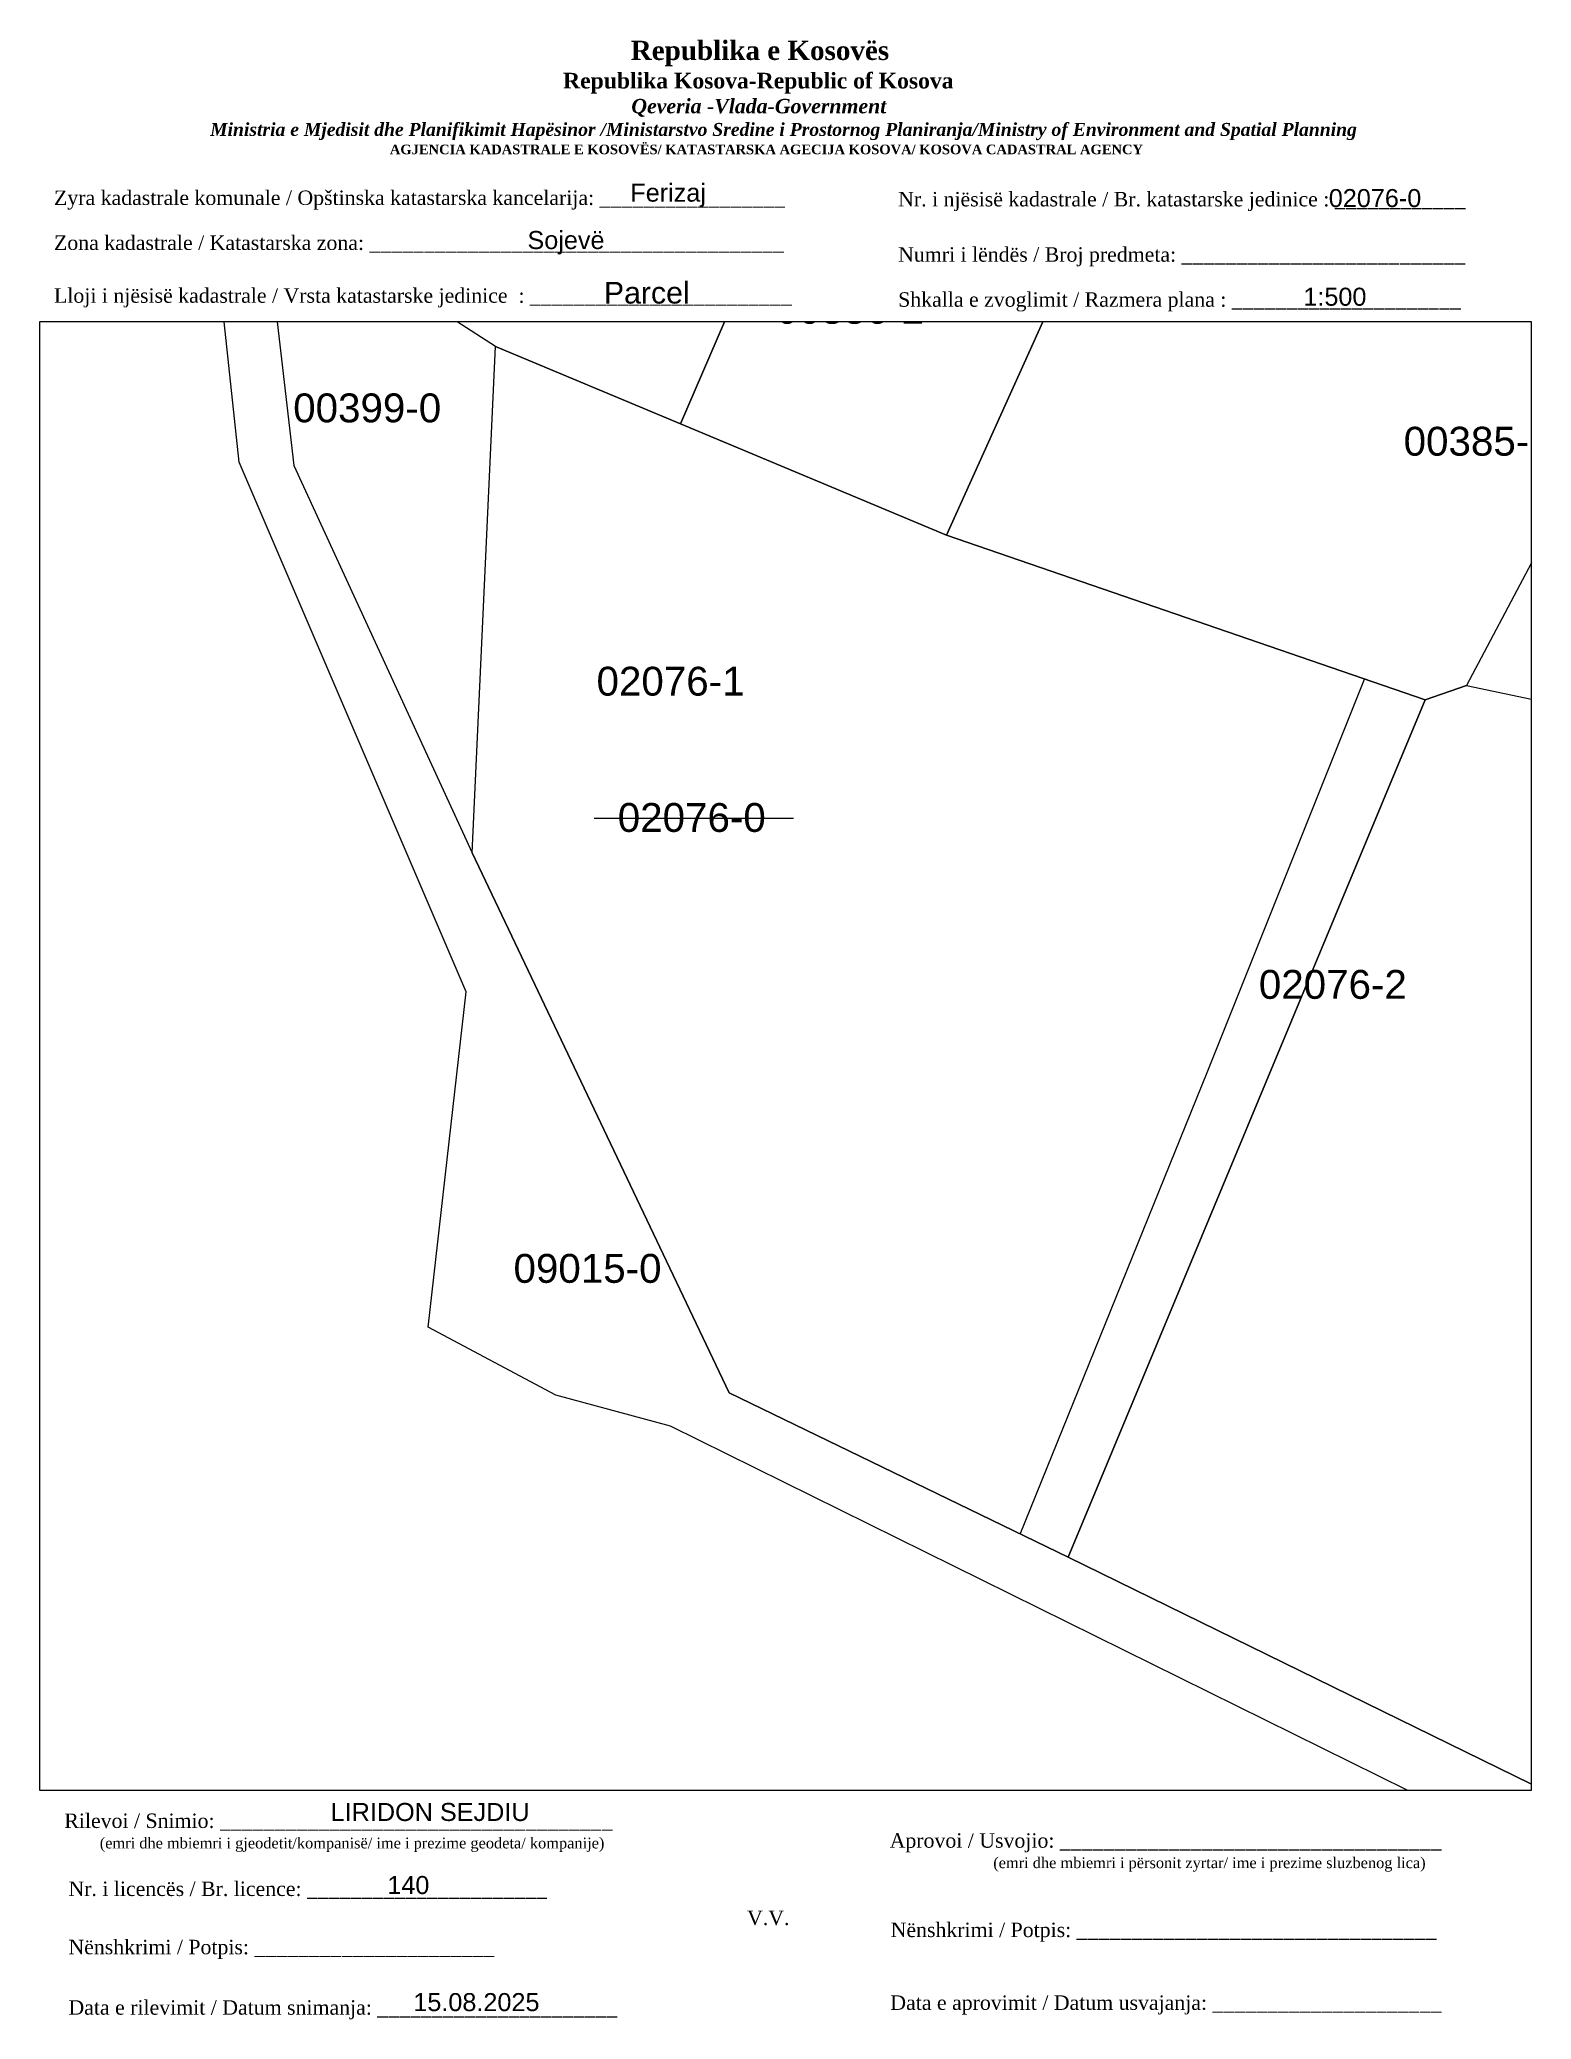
# Paper-space layout 'Manuali' of a CAD drawing. Header units: metres, sheet in millimetres. Extents: x 1 to 208, y 2 to 276.
# The model-space entities are those that its viewports show. They can reach past a viewport. Long polylines and large blocks are cut down to what shows.
import ezdxf

# ---------------------------------------------------------------- set-up
doc = ezdxf.new("R2010")
doc.units = ezdxf.units.M
doc.layers.get('0').update_dxf_attribs({"lineweight": 0})
for name, color, linetype, lineweight in [('Korniza e jashtme', 7, 'Continuous', 0), ('mungese nr', 7, 'Continuous', 0), ('Ndarjet', 1, 'Continuous', 0), ('Nr Parceles Baze', 7, 'Continuous', 0), ('Nr-Kojshi', 251, 'Continuous', 0), ('Nr-Ri', 1, 'Continuous', 0), ('Parc-Kojshi', 251, 'Continuous', 0), ('Parcela Baze', 7, 'Continuous', 0)]:
    doc.layers.add(name, color=color, linetype=linetype, lineweight=lineweight)
doc.styles.get("Standard").update_dxf_attribs({"font": 'arial.ttf'})

msp = doc.modelspace()

# ---------------------------------------------------------------- linework, layer by layer
at = {"layer": 'Ndarjet', "elevation": 601.88, "flags": 128}
msp.add_lwpolyline([(7518746.44, 4693284.01), (7518759.38, 4693315.98), (7518770.27, 4693343.23)], dxfattribs=at)
at = {"layer": 'Ndarjet', "flags": 128}
msp.add_lwpolyline([(7518716.93, 4693333.6), (7518730.73, 4693333.6)], dxfattribs=at)
at = {"layer": 'Parc-Kojshi', "flags": 128}
for points in [[(7518693.96, 4693376.61), (7518696.12, 4693358.01), (7518708.48, 4693331.19), (7518726.27, 4693293.78), (7518749.75, 4693282.4), (7518800.5, 4693257.55)], [(7518791.5, 4693257.24), (7518722.22, 4693291.49), (7518714.26, 4693293.63), (7518705.44, 4693298.33), (7518708.07, 4693321.57), (7518692.33, 4693358.25), (7518690.39, 4693376.37)], [(7518757.5, 4693441.3), (7518740.21, 4693401.1), (7518722.91, 4693360.9), (7518710.1, 4693366.26), (7518693.96, 4693376.61), (7518726.13, 4693451.3), (7518736.24, 4693448.66), (7518757.5, 4693441.3)], [(7518722.91, 4693360.9), (7518740.21, 4693401.1), (7518757.5, 4693441.3), (7518777.89, 4693434.25), (7518759.62, 4693393.72), (7518741.34, 4693353.19), (7518722.91, 4693360.9)], [(7518759.62, 4693393.72), (7518779.91, 4693386.12), (7518799.71, 4693428.72), (7518817.64, 4693424.16), (7518806.55, 4693397.92), (7518793.46, 4693373.25), (7518777.35, 4693342.78), (7518774.49, 4693341.78), (7518741.34, 4693353.19), (7518759.62, 4693393.72)], [(7518826.34, 4693321.6), (7518836.83, 4693311.15), (7518813.89, 4693289.32), (7518805.64, 4693290.32), (7518800.5, 4693257.55), (7518749.75, 4693282.4), (7518774.49, 4693341.78), (7518777.35, 4693342.78), (7518790.38, 4693340.04), (7518812.43, 4693327.12), (7518826.34, 4693321.6)]]:
    msp.add_lwpolyline(points, dxfattribs=at)
at = {"layer": 'Parcela Baze', "flags": 128}
msp.add_lwpolyline([(7518774.49, 4693341.78), (7518749.75, 4693282.4), (7518726.27, 4693293.78), (7518708.48, 4693331.19), (7518710.1, 4693366.26), (7518722.91, 4693360.9), (7518741.34, 4693353.19), (7518774.49, 4693341.78)], dxfattribs=at)

# ---------------------------------------------------------------- texts
at = {"layer": 'mungese nr'}
msp.add_text('02076-0', height=2, dxfattribs=at).set_placement((7518718.56, 4693332.64))
at = {"layer": 'Nr Parceles Baze'}
msp.add_text('09015-0', height=2, dxfattribs=at).set_placement((7518711.34, 4693301.41))
at = {"layer": 'Nr-Kojshi'}
for s, p in [('00386-2', (7518729.52, 4693367.84)), ('00399-0', (7518696.08, 4693361.01)), ('00385-1', (7518772.99, 4693358.7))]:
    msp.add_text(s, height=2, dxfattribs=at).set_placement(p)
at = {"layer": 'Nr-Ri'}
for s, p in [('02076-1', (7518717.09, 4693342.08)), ('02076-2', (7518762.96, 4693321.08))]:
    msp.add_text(s, height=2, dxfattribs=at).set_placement(p)

psp = doc.layouts.new('Manuali')

# ---------------------------------------------------------------- texts
for s, p in [('02076-0', (179.56, 252.84)), ('Sojevë', (68.56, 247.03)), ('LIRIDON SEJDIU ', (41.3, 29.28)), ('140', (49.15, 19.16)), ('15.08.2025', (52.75, 2.94))]:
    psp.add_text(s, height=2.5).set_placement(p)
for s, insert, char_height, width, attachment_point in [('\\pi77.297;{\\fBook Antiqua|b1|i0|c0|p18;\\H1.333x;Republika e Kosovës\\fTimes New Roman|b1|i0|c0|p18;\\P\\pi67.927;\\fBook Antiqua|b1|i0|c0|p18;\\H0.8125x;Republika Kosova-Republic of Kosova\\fTimes New Roman|b1|i0|c0|p18;\\P\\pi77.378;\\fBook Antiqua|b1|i1|c0|p18;\\H0.9233x;Qeveria -Vlada-Government \\P\\pi13.032,l6,t23.033;\\fTimes New Roman|b1|i1|c0|p18;\\H0.9x;Ministria e Mjedisit dhe Planifikimit Hapësinor /Ministarstvo Sredine i Prostornog Planiranja/Ministry of Environment and Spatial Planning\\P\\pi43.931,l0,tz;\\fBook Antiqua|b1|i0|c0|p18;\\H0.7406x;AGJENCIA KADASTRALE E KOSOVËS/ KATASTARSKA AGECIJA KOSOVA/ KOSOVA CADASTRAL AGENCY}', (5.57, 275.89), 2, 191.8237, 1), ('{\\fTimes New Roman|b0|i0|c0|p18;Zyra kadastrale komunale / Opštinska katastarska kancelarija: _________________}', (2.98, 255.14), 2, 100.6873, 1), ('Ferizaj', (88.05, 254.47), 2.5, 9.9735, 5), ('{\\fTimes New Roman|b0|i0|c0|p18;Nr. i njësisë kadastrale / Br. katastarske jedinice : ____________}', (119.91, 254.94), 2, 79.9484, 1), ('{\\fTimes New Roman|b0|i0|c0|p18;Zona kadastrale / Katastarska zona: ______________________________________}', (2.98, 248.91), 2, 100.6873, 1), ('{\\fTimes New Roman|b0|i0|c0|p18;Numri i lëndës / Broj predmeta: __________________________}', (119.91, 247.28), 2, 79.9484, 1), ('{\\fTimes New Roman|b0|i0|c0|p18;Lloji i njësisë kadastrale / Vrsta katastarske jedinice  : ________________________}', (2.98, 241.59), 2, 100.6873, 1), ('{\\fArial|b0|i0|c0|p34;Parcel}', (85.09, 240.96), 3, 11.2939, 5), ('1:500', (180.41, 240.41), 2.5, 10.1784, 5), ('{\\fTimes New Roman|b0|i0|c0|p18;Shkalla e zvoglimit / Razmera plana : _____________________}', (119.91, 241.04), 2, 79.9484, 1), ('{\\fTimes New Roman|b0|i0|c0|p18;Rilevoi / Snimio: ____________________________________\\P     \\H0.75x;(emri dhe mbiemri i gjeodetit/kompanisë/ ime i prezime geodeta/ kompanije)}', (42.38, 27.65), 2, 74.7958, 5), ('{\\fTimes New Roman|b0|i0|c0|p18; Aprovoi / Usvojio: ___________________________________\\P                    \\H0.75x;(emri dhe mbiemri i përsonit zyrtar/ ime i prezime sluzbenog lica)}', (117.98, 27.58), 2, 83.344, 1), ('{\\fTimes New Roman|b0|i0|c0|p18;Nr. i licencës / Br. licence: ______________________\\P                                }', (4.98, 20.89), 2, 83.344, 1), ('{\\fTimes New Roman|b0|i0|c0|p18;V.V.                                 }', (101.92, 15.84), 2, 5.7076, 5), ('{\\fTimes New Roman|b0|i0|c0|p18; Nënshkrimi / Potpis: _________________________________}', (118.12, 15.2), 2, 83.344, 1), ('{\\fTimes New Roman|b0|i0|c0|p18;Nënshkrimi / Potpis: ______________________\\P                                 }', (4.98, 12.82), 2, 83.344, 1), ('{\\fTimes New Roman|b0|i0|c0|p18;Data e rilevimit / Datum snimanja: ______________________\\P                                 }', (4.98, 4.45), 2, 83.344, 1), ('{\\fTimes New Roman|b0|i0|c0|p18; Data e aprovimit / Datum usvajanja: _____________________}', (118.07, 5.12), 2, 83.344, 1)]:
    psp.add_mtext(s, dxfattribs=dict(insert=insert, char_height=char_height, width=width, attachment_point=attachment_point))

# ---------------------------------------------------------------- viewports
at = {"layer": 'Korniza e jashtme', "view_target_point": (370776.43, 310629.57)}
psp.add_viewport(center=(104.31, 135.25), size=(206.65, 203.4046), view_center_point=(7147953.75, 4382687.55), view_height=101.7023, dxfattribs=at)

doc.saveas('drawing.dxf')
